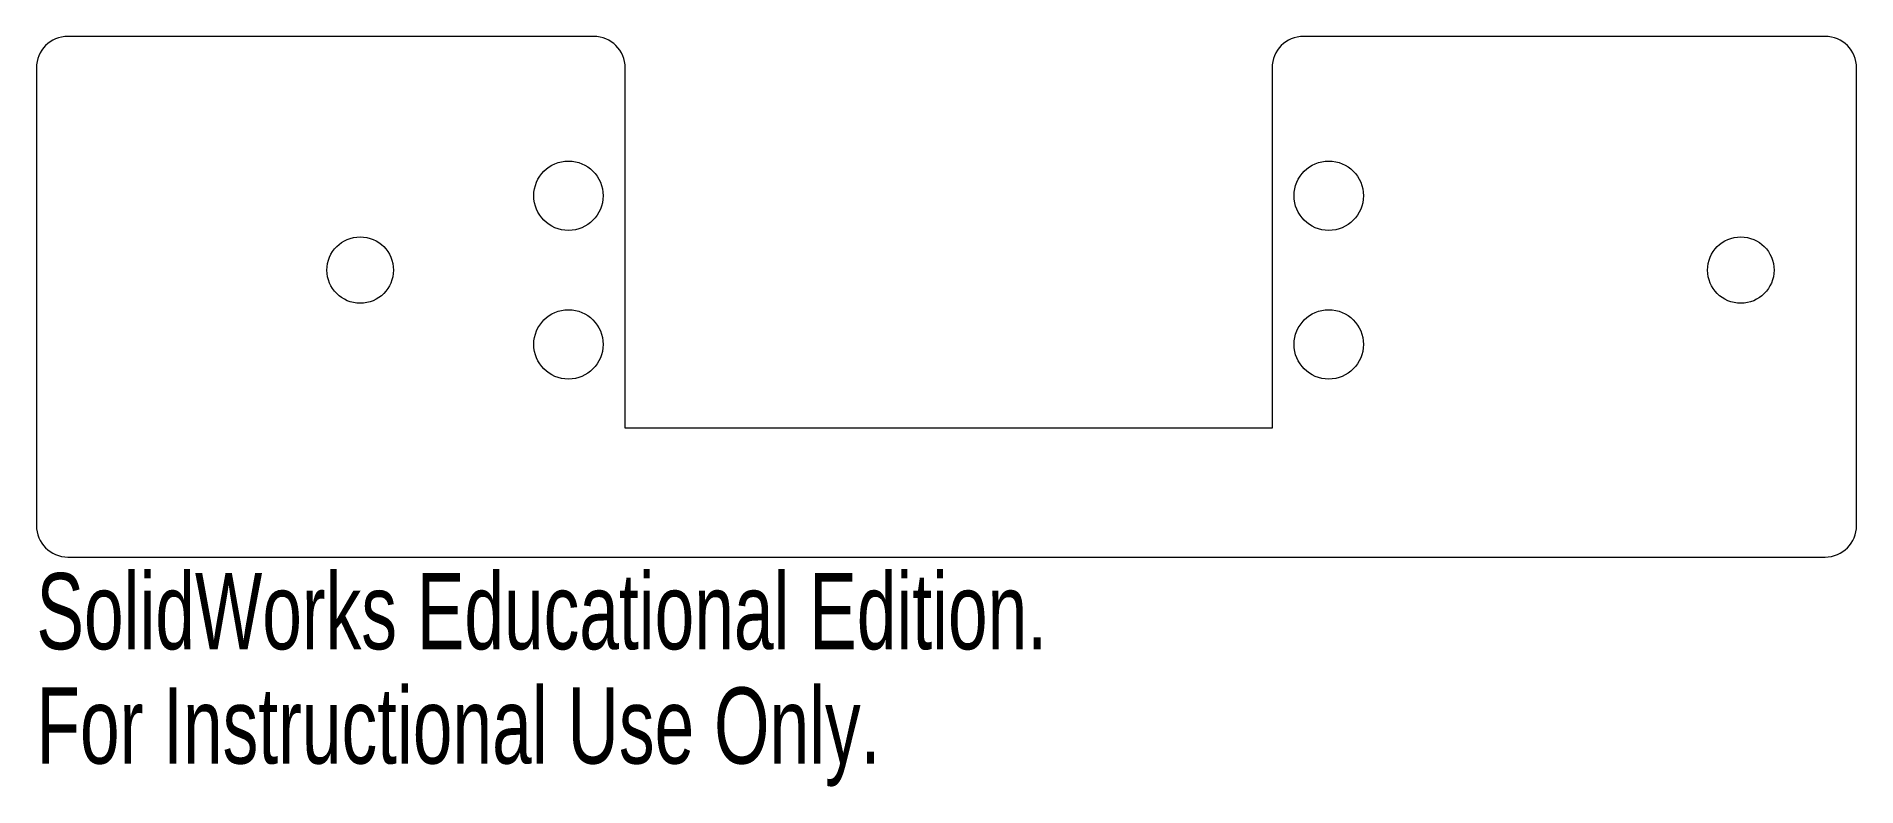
# Model space of a CAD drawing. Header units: inches. Extents: x -2.27 to 2.27, y -1.22 to 0.65.
import ezdxf

# ---------------------------------------------------------------- set-up
doc = ezdxf.new("R2010")
doc.units = ezdxf.units.IN
doc.header["$MEASUREMENT"] = 0
doc.styles.add('SLDTEXTSTYLE0', font='TXT', dxfattribs={"width": 0.7})

msp = doc.modelspace()

# ---------------------------------------------------------------- linework, layer by layer
at = {"color": 7, "linetype": 'Continuous', "lineweight": 15}
for p, q in [((-0.8814, 0.65), (-2.1949, 0.65)), ((2.1949, 0.65), (0.8921, 0.65)), ((-2.2736, 0.5713), (-2.2736, -0.5713)), ((-0.8027, -0.3285), (-0.8027, 0.5713)), ((0.8133, 0.5713), (0.8133, -0.3285)), ((2.2736, -0.5713), (2.2736, 0.5713)), ((0.8133, -0.3285), (-0.8027, -0.3285)), ((-2.1949, -0.65), (2.1949, -0.65))]:
    msp.add_line(p, q, dxfattribs=at)
for centre, radius in [((-0.9444, 0.2522), 0.0866), ((0.955, 0.2522), 0.0866), ((-1.4647, 0.0665), 0.083), ((1.9843, 0.0665), 0.083), ((-0.9444, -0.1191), 0.0866), ((0.955, -0.1191), 0.0866)]:
    msp.add_circle(centre, radius, dxfattribs=at)
for centre, start, end in [((-2.1949, 0.5713), 90, 180), ((-0.8814, 0.5713), 0, 90), ((0.8921, 0.5713), 90, 180), ((2.1949, 0.5713), 0, 90), ((-2.1949, -0.5713), 180, 270), ((2.1949, -0.5713), 270, 0)]:
    msp.add_arc(centre, 0.0787, start, end, dxfattribs=at)

# ---------------------------------------------------------------- texts
at = {"color": 7, "linetype": 'Continuous', "char_height": 0.1903, "attachment_point": 1, "style": 'SLDTEXTSTYLE0'}
for s, insert in [('SolidWorks Educational Edition.', (-2.2736, -0.6901)), ('For Instructional Use Only.', (-2.2736, -0.9756))]:
    msp.add_mtext(s, dxfattribs=dict(at, insert=insert))

doc.saveas('drawing.dxf')
